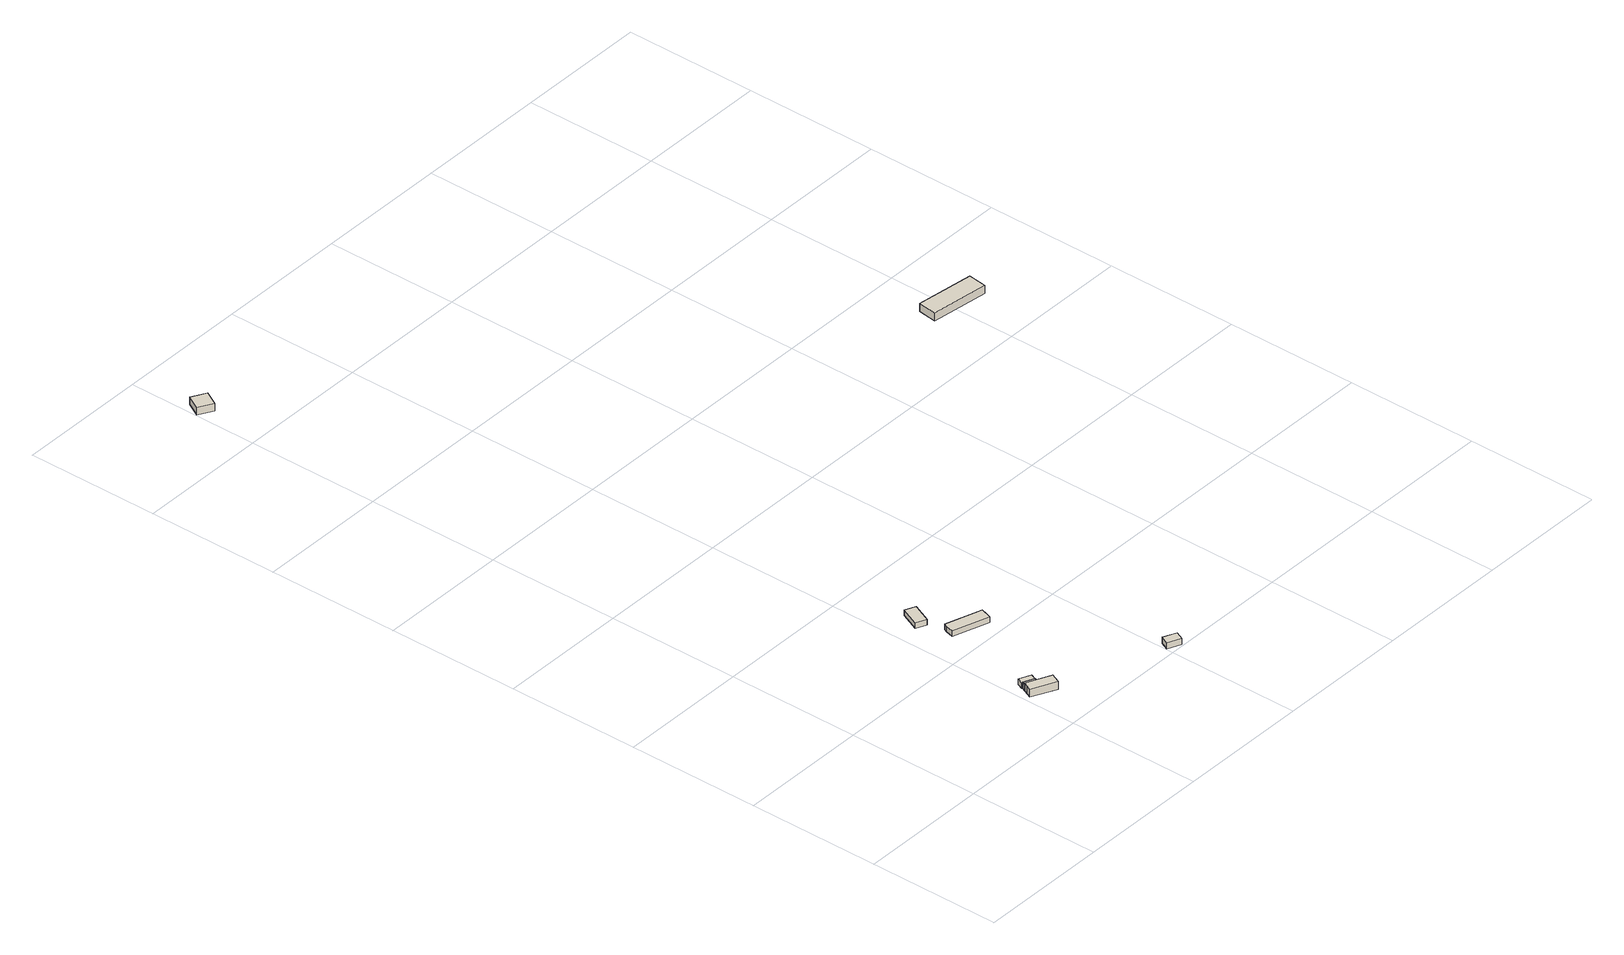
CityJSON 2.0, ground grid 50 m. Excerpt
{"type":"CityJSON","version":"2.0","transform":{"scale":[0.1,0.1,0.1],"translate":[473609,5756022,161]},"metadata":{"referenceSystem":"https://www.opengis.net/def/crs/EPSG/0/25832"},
"CityObjects":{
"building1":{"type":"Building","attributes":{"Gemeindeschluessel":"05711000","BezugspunktDach":"2000","function":"51009_1610","measuredHeight":2.51},"address":[{"country":"Germany"}],"geometry":[{"type":"Solid","lod":"1","boundaries":[[[[0,1,2,3]],[[4,5,6,7]],[[4,7,3,2]],[[5,4,2,1]],[[6,5,1,0]],[[7,6,0,3]]]]}]},
"building2":{"type":"Building","attributes":{"Gemeindeschluessel":"05711000","BezugspunktDach":"2000","function":"31001_1310","measuredHeight":3.4},"address":[{"country":"Germany","locality":"Bielefeld","thoroughfareNumber":"6","thoroughfareName":"Senner Hellweg"}],"geometry":[{"type":"Solid","lod":"1","boundaries":[[[[8,9,10,11,12,13,14]],[[15,16,17,5,4,18,19]],[[15,19,14,13]],[[16,15,13,12]],[[17,16,12,11]],[[5,17,11,10]],[[4,5,10,9]],[[18,4,9,8]],[[19,18,8,14]]]]}]},
"building3":{"type":"Building","attributes":{"Gemeindeschluessel":"05711000","BezugspunktDach":"2000","function":"31001_2460","measuredHeight":2.2},"address":[{"country":"Germany","locality":"Bielefeld","thoroughfareNumber":"6","thoroughfareName":"Senner Hellweg"}],"geometry":[{"type":"Solid","lod":"1","boundaries":[[[[20,21,22,23,24]],[[25,26,27,28,29]],[[25,29,24,23]],[[26,25,23,22]],[[27,26,22,21]],[[28,27,21,20]],[[29,28,20,24]]]]}]},
"building4":{"type":"Building","attributes":{"Gemeindeschluessel":"05711000","BezugspunktDach":"2000","function":"31001_2100","measuredHeight":2.21},"address":[{"country":"Germany","locality":"Bielefeld","thoroughfareNumber":"7","thoroughfareName":"Senner Hellweg"}],"geometry":[{"type":"Solid","lod":"1","boundaries":[[[[30,31,32,33]],[[34,35,36,37]],[[34,37,33,32]],[[35,34,32,31]],[[36,35,31,30]],[[37,36,30,33]]]]}]},
"building5":{"type":"Building","attributes":{"Gemeindeschluessel":"05711000","BezugspunktDach":"2000","function":"31001_2100","measuredHeight":2.29},"address":[{"country":"Germany","locality":"Bielefeld","thoroughfareNumber":"7","thoroughfareName":"Senner Hellweg"}],"geometry":[{"type":"Solid","lod":"1","boundaries":[[[[38,39,40,41,42,43]],[[44,45,46,47,48,49]],[[44,49,43,42]],[[45,44,42,41]],[[46,45,41,40]],[[47,46,40,39]],[[48,47,39,38]],[[49,48,38,43]]]]}]},
"building6":{"type":"Building","attributes":{"Gemeindeschluessel":"05711000","BezugspunktDach":"2000","function":"31001_3281","measuredHeight":3.17},"address":[{"country":"Germany","locality":"Bielefeld","thoroughfareNumber":"425","thoroughfareName":"Senner Hellweg"}],"geometry":[{"type":"Solid","lod":"1","boundaries":[[[[50,51,52,53]],[[54,55,56,57]],[[54,57,53,52]],[[55,54,52,51]],[[56,55,51,50]],[[57,56,50,53]]]]}]},
"building7":{"type":"Building","attributes":{"Gemeindeschluessel":"05711000","BezugspunktDach":"2000","function":"31001_9998","measuredHeight":2.44},"address":[{"country":"Germany","locality":"Bielefeld","thoroughfareNumber":"6","thoroughfareName":"Senner Hellweg"}],"geometry":[{"type":"Solid","lod":"1","boundaries":[[[[58,59,60,61]],[[62,63,64,65]],[[62,65,61,60]],[[63,62,60,59]],[[64,63,59,58]],[[65,64,58,61]]]]}]},
"building8":{"type":"Building","attributes":{"Gemeindeschluessel":"05711000","BezugspunktDach":"2000","function":"31001_9998","measuredHeight":3.7},"address":[{"country":"Germany","locality":"Bielefeld","thoroughfareNumber":"461","thoroughfareName":"Senner Hellweg"}],"geometry":[{"type":"Solid","lod":"1","boundaries":[[[[66,67,68,69]],[[70,71,72,73]],[[70,73,69,68]],[[71,70,68,67]],[[72,71,67,66]],[[73,72,66,69]]]]}]}
},
"vertices":[
[542,243,37],[536,230,37],[576,212,37],[582,225,37],[576,212,12],[536,230,12],[542,243,12],[582,225,12],
[627,188,43],[576,212,43],[536,230,43],[528,213,43],[520,195,43],[611,153,43],[619,171,43],[611,153,12],[520,195,12],[528,213,12],[627,188,12],[619,171,12],
[548,268,35],[538,245,35],[542,243,35],[582,225,35],[592,248,35],[582,225,13],[542,243,13],[538,245,13],[548,268,13],[592,248,13],
[598,782,42],[566,710,42],[604,693,42],[636,765,42],[604,693,20],[566,710,20],[598,782,20],[636,765,20],
[757,590,42],[621,633,42],[616,620,42],[607,590,42],[743,547,42],[750,567,42],[743,547,20],[607,590,20],[616,620,20],[621,633,20],[757,590,20],[750,567,20],
[36,3289,38],[7,3236,38],[60,3206,38],[90,3260,38],[60,3206,9],[7,3236,9],[36,3289,9],[90,3260,9],
[1013,53,40],[999,22,40],[1048,1,40],[1062,32,40],[1048,1,16],[999,22,16],[1013,53,16],[1062,32,16],
[1912,1807,48],[1902,1738,48],[2120,1710,48],[2129,1779,48],[2120,1710,16],[1902,1738,16],[1912,1807,16],[2129,1779,16]
]}
